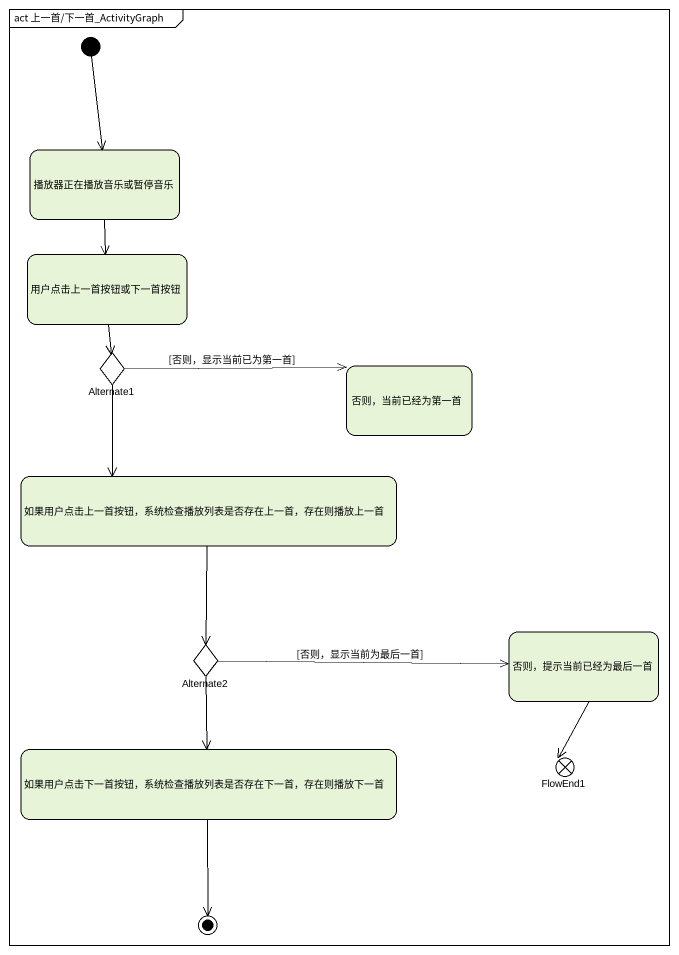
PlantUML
@startuml
mainframe act 上一首/下一首_ActivityGraph
hide empty description
state 播放器正在播放音乐或暂停音乐
state 用户点击上一首按钮或下一首按钮
state Alternate1 <<choice>>
state "否则，当前已经为第一首" as 否则_当前已经为第一首
state "如果用户点击上一首按钮，系统检查播放列表是否存在上一首，存在则播放上一首" as 如果用户点击上一首按钮_系统检查播放列表是否存在上一首
state "否则，提示当前已经为最后一首" as 否则_提示当前已经为最后一首
state Alternate2 <<choice>>
state "如果用户点击下一首按钮，系统检查播放列表是否存在下一首，存在则播放下一首" as 如果用户点击下一首按钮_系统检查播放列表是否存在下一首
state FlowEnd1 <<end>>
[*] --> 播放器正在播放音乐或暂停音乐
播放器正在播放音乐或暂停音乐 --> 用户点击上一首按钮或下一首按钮
用户点击上一首按钮或下一首按钮 --> Alternate1
Alternate1 -right-> 否则_当前已经为第一首 : [否则，显示当前已为第一首]
Alternate1 --> 如果用户点击上一首按钮_系统检查播放列表是否存在上一首
如果用户点击上一首按钮_系统检查播放列表是否存在上一首 --> Alternate2
否则_提示当前已经为最后一首 --> FlowEnd1
Alternate2 -right-> 否则_提示当前已经为最后一首 : [否则，显示当前为最后一首]
Alternate2 --> 如果用户点击下一首按钮_系统检查播放列表是否存在下一首
如果用户点击下一首按钮_系统检查播放列表是否存在下一首 --> [*]
@enduml
